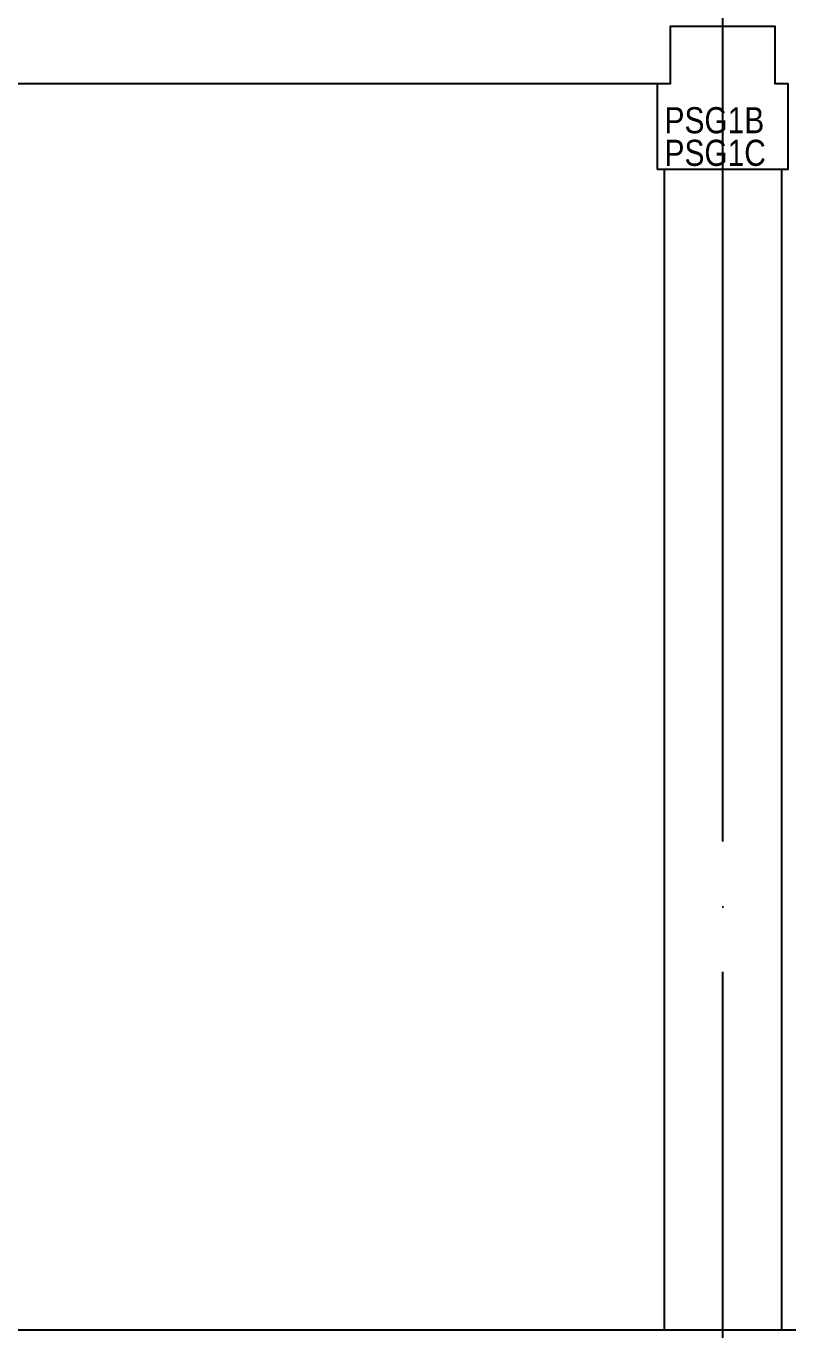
# Model space of a CAD drawing. Header units: millimetres. Extents: x 4754612 to 5801174, y 2368242 to 2777223.
# Drawn here: x 5089320 to 5095163, y 2587750 to 2597750 of the extents above; entities that cross this region are included whole.
import ezdxf
from ezdxf.enums import TextEntityAlignment as Align

# ---------------------------------------------------------------- set-up
doc = ezdxf.new("R2010")
doc.units = ezdxf.units.MM
doc.header["$LTSCALE"] = 1000
doc.linetypes.add('CEN', pattern=[6.2, 6, -0.1, 0, -0.1])
doc.layers.get('DEFPOINTS').update_dxf_attribs({"color": 151})
for name, color, linetype in [('A-ELE-8', 8, 'Continuous'), ('A-중심선', 10, 'CEN'), ('CON', 2, 'Continuous')]:
    doc.layers.add(name, color=color, linetype=linetype)
doc.styles.add('A.NARROW', font='ARIALN.TTF')

# ---------------------------------------------------------------- blocks, each defined once
blk = doc.blocks.new('zw$CF19')
at = {"layer": 'CON'}
blk.add_lwpolyline([(-500, -1100), (-500, -440), (-400, -440), (-400, 0), (400, 0), (400, -440), (500, -440), (500, -1100)], close=True, dxfattribs=at)
at = {"layer": 'DEFPOINTS', "style": 'A.NARROW'}
for s, p in [('PSG1B', (-446, -722, 0)), ('PSG1C', (-446, -972, 0))]:
    blk.add_text(s, height=200, dxfattribs=at).set_placement(p, align=Align.MIDDLE_LEFT)

msp = doc.modelspace()

# ---------------------------------------------------------------- linework, layer by layer
at = {"layer": 'A-ELE-8'}
for p, q in [((5094213.3, 2596649.621), (5094213.3, 2587749.621)), ((5095113.3, 2596649.621), (5095113.3, 2587749.621))]:
    msp.add_line(p, q, dxfattribs=at)
at = {"layer": 'A-중심선', "ltscale": 5}
for p, q in [((5094663.3, 2560495.412), (5094663.3, 2645427.791)), ((4867905.529, 2587749.621), (5176073.3, 2587749.621))]:
    msp.add_line(p, q, dxfattribs=at)
at = {"layer": 'CON'}
for p, q in [((5084163.3, 2597309.621), (5094163.3, 2597309.621)), ((4907563.3, 2587749.621), (5116763.3, 2587749.621))]:
    msp.add_line(p, q, dxfattribs=at)

# ---------------------------------------------------------------- block references
msp.add_blockref('zw$CF19', (5094663.3, 2597749.621), dxfattribs=at)

doc.saveas('drawing.dxf')
